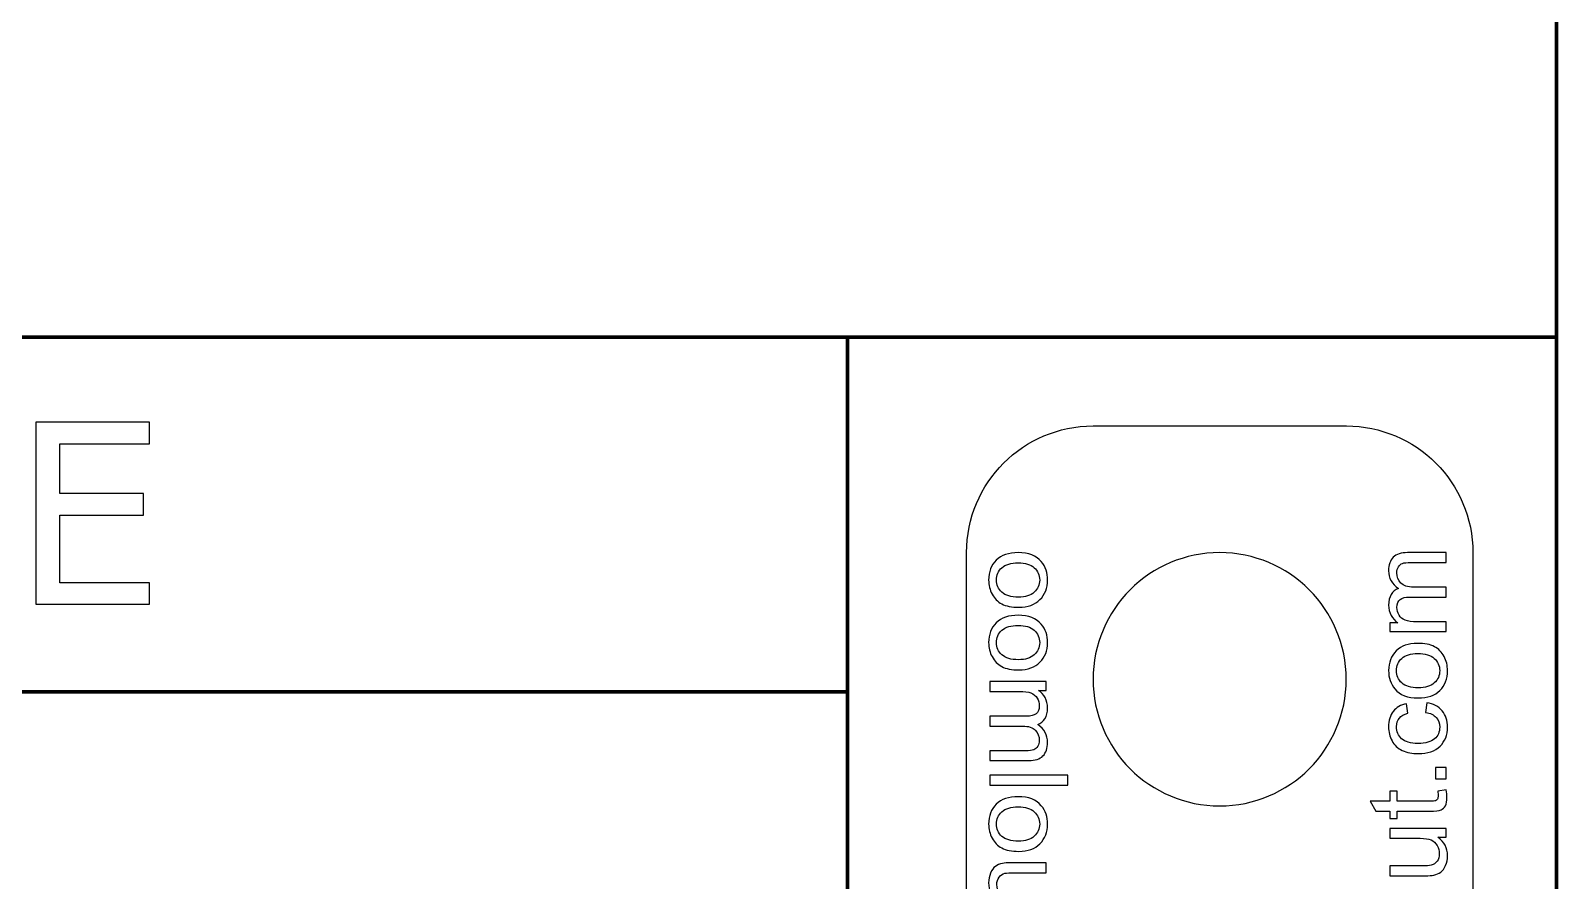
# Model space of a CAD drawing. Header units: centimetres. Extents: x -14.3 to 14.3, y -10 to 9.9.
# Drawn here: x 9.995 to 14.3, y -7.532 to -5.135 of the extents above; entities that cross this region are included whole.
import ezdxf

# ---------------------------------------------------------------- set-up
doc = ezdxf.new("R2010")
doc.units = ezdxf.units.CM
doc.header["$MEASUREMENT"] = 0
doc.layers.add('Layer 1', color=7, linetype='Continuous')

msp = doc.modelspace()

# ---------------------------------------------------------------- linework, layer by layer
at = {"layer": 'Layer 1', "color": 250, "lineweight": 70}
for points, knots in [([(-14.3, -9), (-14.3, -9), (-14.3, 8.9), (-14.3, 8.9), (-14.3, 8.9), (-14.3, 9.45219), (-13.85219, 9.9), (-13.3, 9.9), (-13.3, 9.9), (-13.3, 9.9), (13.3, 9.9), (13.3, 9.9), (13.3, 9.9), (13.85219, 9.9), (14.3, 9.45219), (14.3, 8.9), (14.3, 8.9), (14.3, 8.9), (14.3, -9), (14.3, -9), (14.3, -9), (14.3, -9.55219), (13.85219, -10), (13.3, -10), (13.3, -10), (13.3, -10), (-13.3, -10), (-13.3, -10), (-13.3, -10), (-13.85219, -10), (-14.3, -9.55219), (-14.3, -9)], [0, 0, 0, 0, 0.125, 0.125, 0.125, 0.125, 0.25, 0.25, 0.25, 0.25, 0.375, 0.375, 0.375, 0.375, 0.5, 0.5, 0.5, 0.5, 0.625, 0.625, 0.625, 0.625, 0.75, 0.75, 0.75, 0.75, 0.875, 0.875, 0.875, 0.875, 1, 1, 1, 1]), ([(2.3, -7), (2.3, -7), (2.3, -7), (2.3, -7), (2.3, -7), (2.3, -6.44781), (2.74781, -6), (3.3, -6), (3.3, -6), (3.3, -6), (12.3, -6), (12.3, -6), (12.3, -6), (12.3, -6), (12.3, -6), (12.3, -6), (12.3, -6), (12.3, -6), (12.3, -7), (12.3, -7), (12.3, -7), (12.3, -7), (3.3, -7), (3.3, -7), (3.3, -7), (3.3, -7), (2.3, -7), (2.3, -7)], [0, 0, 0, 0, 0.1428571, 0.1428571, 0.1428571, 0.1428571, 0.2857143, 0.2857143, 0.2857143, 0.2857143, 0.4285714, 0.4285714, 0.4285714, 0.4285714, 0.5714286, 0.5714286, 0.5714286, 0.5714286, 0.7142857, 0.7142857, 0.7142857, 0.7142857, 0.8571429, 0.8571429, 0.8571429, 0.8571429, 1, 1, 1, 1]), ([(2.3, -10), (2.3, -10), (2.3, -7), (2.3, -7), (2.3, -7), (2.3, -6.44781), (2.74781, -6), (3.3, -6), (3.3, -6), (3.3, -6), (14.3, -6), (14.3, -6), (14.3, -6), (14.3, -6), (14.3, -7), (14.3, -7), (14.3, -7), (14.3, -7), (14.3, -9), (14.3, -9), (14.3, -9), (14.3, -9.55219), (13.85219, -10), (13.3, -10), (13.3, -10), (13.3, -10), (3.3, -10), (3.3, -10), (3.3, -10), (3.3, -10), (2.3, -10), (2.3, -10)], [0, 0, 0, 0, 0.125, 0.125, 0.125, 0.125, 0.25, 0.25, 0.25, 0.25, 0.375, 0.375, 0.375, 0.375, 0.5, 0.5, 0.5, 0.5, 0.625, 0.625, 0.625, 0.625, 0.75, 0.75, 0.75, 0.75, 0.875, 0.875, 0.875, 0.875, 1, 1, 1, 1])]:
    msp.add_open_spline(points, degree=3, knots=knots, dxfattribs=at)
msp.add_open_spline([(12.3, -6), (12.3, -6), (12.3, -9), (12.3, -9)], degree=3, dxfattribs=at)
at = {"layer": 'Layer 1', "color": 7}
msp.add_open_spline([(10.00972, -6.75254), (10.00972, -6.75254), (10.00972, -6.2396), (10.00972, -6.2396), (10.00972, -6.2396), (10.00972, -6.2396), (10.33051, -6.2396), (10.33051, -6.2396), (10.33051, -6.2396), (10.33051, -6.2396), (10.33051, -6.30028), (10.33051, -6.30028), (10.33051, -6.30028), (10.33051, -6.30028), (10.07792, -6.30028), (10.07792, -6.30028), (10.07792, -6.30028), (10.07792, -6.30028), (10.07792, -6.4408), (10.07792, -6.4408), (10.07792, -6.4408), (10.07792, -6.4408), (10.31334, -6.4408), (10.31334, -6.4408), (10.31334, -6.4408), (10.31334, -6.4408), (10.31334, -6.50148), (10.31334, -6.50148), (10.31334, -6.50148), (10.31334, -6.50148), (10.07792, -6.50148), (10.07792, -6.50148), (10.07792, -6.50148), (10.07792, -6.50148), (10.07792, -6.69186), (10.07792, -6.69186), (10.07792, -6.69186), (10.07792, -6.69186), (10.33051, -6.69186), (10.33051, -6.69186), (10.33051, -6.69186), (10.33051, -6.69186), (10.33051, -6.75254), (10.33051, -6.75254), (10.33051, -6.75254), (10.33051, -6.75254), (10.00972, -6.75254), (10.00972, -6.75254)], degree=3, knots=[0, 0, 0, 0, 0.0833333, 0.0833333, 0.0833333, 0.0833333, 0.1666667, 0.1666667, 0.1666667, 0.1666667, 0.25, 0.25, 0.25, 0.25, 0.3333333, 0.3333333, 0.3333333, 0.3333333, 0.4166667, 0.4166667, 0.4166667, 0.4166667, 0.5, 0.5, 0.5, 0.5, 0.5833333, 0.5833333, 0.5833333, 0.5833333, 0.6666667, 0.6666667, 0.6666667, 0.6666667, 0.75, 0.75, 0.75, 0.75, 0.8333333, 0.8333333, 0.8333333, 0.8333333, 0.9166667, 0.9166667, 0.9166667, 0.9166667, 1, 1, 1, 1], dxfattribs=at)
at = {"layer": 'Layer 1', "color": 250}
for points, knots in [([(12.63571, -8.39286), (12.63571, -8.59), (12.79571, -8.75), (12.99286, -8.75), (12.99286, -8.75), (12.99286, -8.75), (13.70714, -8.75), (13.70714, -8.75), (13.70714, -8.75), (13.90429, -8.75), (14.06429, -8.59), (14.06429, -8.39286), (14.06429, -8.39286), (14.06429, -8.39286), (14.06429, -6.60715), (14.06429, -6.60715), (14.06429, -6.60715), (14.06429, -6.41001), (13.90429, -6.25), (13.70714, -6.25), (13.70714, -6.25), (13.70714, -6.25), (12.99286, -6.25), (12.99286, -6.25), (12.99286, -6.25), (12.79571, -6.25), (12.63571, -6.41001), (12.63571, -6.60715), (12.63571, -6.60715), (12.63571, -6.60715), (12.63571, -8.39286), (12.63571, -8.39286)], [0, 0, 0, 0, 0.125, 0.125, 0.125, 0.125, 0.25, 0.25, 0.25, 0.25, 0.375, 0.375, 0.375, 0.375, 0.5, 0.5, 0.5, 0.5, 0.625, 0.625, 0.625, 0.625, 0.75, 0.75, 0.75, 0.75, 0.875, 0.875, 0.875, 0.875, 1, 1, 1, 1]), ([(12.69799, -6.68438), (12.69799, -6.66135), (12.70514, -6.64255), (12.71942, -6.62835), (12.71942, -6.62835), (12.7337, -6.61416), (12.75438, -6.60715), (12.78125, -6.60715), (12.78125, -6.60715), (12.81071, -6.60715), (12.83247, -6.61566), (12.84665, -6.63259), (12.84665, -6.63259), (12.85844, -6.64674), (12.86428, -6.66404), (12.86428, -6.68438), (12.86428, -6.68438), (12.86428, -6.70699), (12.85719, -6.72539), (12.84286, -6.73974), (12.84286, -6.73974), (12.82852, -6.75409), (12.80875, -6.76116), (12.78348, -6.76116), (12.78348, -6.76116), (12.76301, -6.76116), (12.74678, -6.75814), (12.73504, -6.75179), (12.73504, -6.75179), (12.72331, -6.74544), (12.7143, -6.73624), (12.70781, -6.72411), (12.70781, -6.72411), (12.70132, -6.71198), (12.69799, -6.69873), (12.69799, -6.68438)], [0, 0, 0, 0, 0.1111111, 0.1111111, 0.1111111, 0.1111111, 0.2222222, 0.2222222, 0.2222222, 0.2222222, 0.3333333, 0.3333333, 0.3333333, 0.3333333, 0.4444444, 0.4444444, 0.4444444, 0.4444444, 0.5555556, 0.5555556, 0.5555556, 0.5555556, 0.6666667, 0.6666667, 0.6666667, 0.6666667, 0.7777778, 0.7777778, 0.7777778, 0.7777778, 0.8888889, 0.8888889, 0.8888889, 0.8888889, 1, 1, 1, 1]), ([(12.99263, -6.96429), (12.99263, -6.76715), (13.15263, -6.60715), (13.34978, -6.60715), (13.34978, -6.60715), (13.54692, -6.60715), (13.70692, -6.76715), (13.70692, -6.96429), (13.70692, -6.96429), (13.70692, -7.16143), (13.54692, -7.32143), (13.34978, -7.32143), (13.34978, -7.32143), (13.15263, -7.32143), (12.99263, -7.16143), (12.99263, -6.96429)], [0, 0, 0, 0, 0.25, 0.25, 0.25, 0.25, 0.5, 0.5, 0.5, 0.5, 0.75, 0.75, 0.75, 0.75, 1, 1, 1, 1]), ([(13.82634, -6.75514), (13.82634, -6.74295), (13.82881, -6.73302), (13.83371, -6.72523), (13.83371, -6.72523), (13.8386, -6.71743), (13.84545, -6.71191), (13.85424, -6.70871), (13.85424, -6.70871), (13.83567, -6.6957), (13.82634, -6.6789), (13.82634, -6.65804), (13.82634, -6.65804), (13.82634, -6.64173), (13.83077, -6.62909), (13.83951, -6.62032), (13.83951, -6.62032), (13.84825, -6.61154), (13.86174, -6.60715), (13.87991, -6.60715), (13.87991, -6.60715), (13.87991, -6.60715), (13.98906, -6.60715), (13.98906, -6.60715), (13.98906, -6.60715), (13.98906, -6.60715), (13.98906, -6.63483), (13.98906, -6.63483), (13.98906, -6.63483), (13.98906, -6.63483), (13.88884, -6.63483), (13.88884, -6.63483), (13.88884, -6.63483), (13.87805, -6.63483), (13.87037, -6.6357), (13.86563, -6.6375), (13.86563, -6.6375), (13.86088, -6.63931), (13.85692, -6.64258), (13.85402, -6.64732), (13.85402, -6.64732), (13.85112, -6.65208), (13.84978, -6.65767), (13.84978, -6.66407), (13.84978, -6.66407), (13.84978, -6.67563), (13.8535, -6.68522), (13.86094, -6.69286), (13.86094, -6.69286), (13.86838, -6.7005), (13.88027, -6.70447), (13.89665, -6.70447), (13.89665, -6.70447), (13.89665, -6.70447), (13.98906, -6.70447), (13.98906, -6.70447), (13.98906, -6.70447), (13.98906, -6.70447), (13.98906, -6.73237), (13.98906, -6.73237), (13.98906, -6.73237), (13.98906, -6.73237), (13.88572, -6.73237), (13.88572, -6.73237), (13.88572, -6.73237), (13.87373, -6.73237), (13.8647, -6.73452), (13.85871, -6.73907), (13.85871, -6.73907), (13.85272, -6.74361), (13.84978, -6.75106), (13.84978, -6.76139), (13.84978, -6.76139), (13.84978, -6.76924), (13.85181, -6.7766), (13.8558, -6.78326), (13.8558, -6.78326), (13.8598, -6.78992), (13.86553, -6.79456), (13.87322, -6.79755), (13.87322, -6.79755), (13.88091, -6.80054), (13.89199, -6.80224), (13.90647, -6.80224), (13.90647, -6.80224), (13.90647, -6.80224), (13.98906, -6.80224), (13.98906, -6.80224), (13.98906, -6.80224), (13.98906, -6.80224), (13.98906, -6.82992), (13.98906, -6.82992), (13.98906, -6.82992), (13.98906, -6.82992), (13.82991, -6.82992), (13.82991, -6.82992), (13.82991, -6.82992), (13.82991, -6.82992), (13.82991, -6.80514), (13.82991, -6.80514), (13.82991, -6.80514), (13.82991, -6.80514), (13.85223, -6.80514), (13.85223, -6.80514), (13.85223, -6.80514), (13.84444, -6.79998), (13.83823, -6.79295), (13.83348, -6.78438), (13.83348, -6.78438), (13.82874, -6.77581), (13.82634, -6.76608), (13.82634, -6.75514)], [0, 0, 0, 0, 0.0357143, 0.0357143, 0.0357143, 0.0357143, 0.0714286, 0.0714286, 0.0714286, 0.0714286, 0.1071429, 0.1071429, 0.1071429, 0.1071429, 0.1428571, 0.1428571, 0.1428571, 0.1428571, 0.1785714, 0.1785714, 0.1785714, 0.1785714, 0.2142857, 0.2142857, 0.2142857, 0.2142857, 0.25, 0.25, 0.25, 0.25, 0.2857143, 0.2857143, 0.2857143, 0.2857143, 0.3214286, 0.3214286, 0.3214286, 0.3214286, 0.3571429, 0.3571429, 0.3571429, 0.3571429, 0.3928571, 0.3928571, 0.3928571, 0.3928571, 0.4285714, 0.4285714, 0.4285714, 0.4285714, 0.4642857, 0.4642857, 0.4642857, 0.4642857, 0.5, 0.5, 0.5, 0.5, 0.5357143, 0.5357143, 0.5357143, 0.5357143, 0.5714286, 0.5714286, 0.5714286, 0.5714286, 0.6071429, 0.6071429, 0.6071429, 0.6071429, 0.6428571, 0.6428571, 0.6428571, 0.6428571, 0.6785714, 0.6785714, 0.6785714, 0.6785714, 0.7142857, 0.7142857, 0.7142857, 0.7142857, 0.75, 0.75, 0.75, 0.75, 0.7857143, 0.7857143, 0.7857143, 0.7857143, 0.8214286, 0.8214286, 0.8214286, 0.8214286, 0.8571429, 0.8571429, 0.8571429, 0.8571429, 0.8928571, 0.8928571, 0.8928571, 0.8928571, 0.9285714, 0.9285714, 0.9285714, 0.9285714, 0.9642857, 0.9642857, 0.9642857, 0.9642857, 1, 1, 1, 1]), ([(12.72009, -6.68438), (12.72009, -6.69822), (12.7253, -6.70957), (12.73549, -6.71876), (12.73549, -6.71876), (12.74568, -6.72794), (12.76127, -6.73259), (12.78214, -6.73259), (12.78214, -6.73259), (12.80182, -6.73259), (12.81665, -6.728), (12.82679, -6.71876), (12.82679, -6.71876), (12.83692, -6.70951), (12.84196, -6.69811), (12.84196, -6.68438), (12.84196, -6.68438), (12.84196, -6.67044), (12.83687, -6.65875), (12.82679, -6.64956), (12.82679, -6.64956), (12.8167, -6.64037), (12.80162, -6.63572), (12.78125, -6.63572), (12.78125, -6.63572), (12.76088, -6.63572), (12.74563, -6.64037), (12.73549, -6.64956), (12.73549, -6.64956), (12.72535, -6.65875), (12.72009, -6.67044), (12.72009, -6.68438)], [0, 0, 0, 0, 0.125, 0.125, 0.125, 0.125, 0.25, 0.25, 0.25, 0.25, 0.375, 0.375, 0.375, 0.375, 0.5, 0.5, 0.5, 0.5, 0.625, 0.625, 0.625, 0.625, 0.75, 0.75, 0.75, 0.75, 0.875, 0.875, 0.875, 0.875, 1, 1, 1, 1]), ([(12.69799, -6.86094), (12.69799, -6.83792), (12.70514, -6.81911), (12.71942, -6.80491), (12.71942, -6.80491), (12.7337, -6.79072), (12.75438, -6.78371), (12.78125, -6.78371), (12.78125, -6.78371), (12.81071, -6.78371), (12.83247, -6.79222), (12.84665, -6.80916), (12.84665, -6.80916), (12.85844, -6.8233), (12.86428, -6.8406), (12.86428, -6.86094), (12.86428, -6.86094), (12.86428, -6.88355), (12.85719, -6.90195), (12.84286, -6.9163), (12.84286, -6.9163), (12.82852, -6.93065), (12.80875, -6.93773), (12.78348, -6.93773), (12.78348, -6.93773), (12.76301, -6.93773), (12.74678, -6.9347), (12.73504, -6.92835), (12.73504, -6.92835), (12.72331, -6.922), (12.7143, -6.91258), (12.70781, -6.90045), (12.70781, -6.90045), (12.70132, -6.88832), (12.69799, -6.8753), (12.69799, -6.86094)], [0, 0, 0, 0, 0.1111111, 0.1111111, 0.1111111, 0.1111111, 0.2222222, 0.2222222, 0.2222222, 0.2222222, 0.3333333, 0.3333333, 0.3333333, 0.3333333, 0.4444444, 0.4444444, 0.4444444, 0.4444444, 0.5555556, 0.5555556, 0.5555556, 0.5555556, 0.6666667, 0.6666667, 0.6666667, 0.6666667, 0.7777778, 0.7777778, 0.7777778, 0.7777778, 0.8888889, 0.8888889, 0.8888889, 0.8888889, 1, 1, 1, 1]), ([(12.72009, -6.86094), (12.72009, -6.87478), (12.7253, -6.88613), (12.73549, -6.89532), (12.73549, -6.89532), (12.74568, -6.90451), (12.76127, -6.90916), (12.78214, -6.90916), (12.78214, -6.90916), (12.80182, -6.90916), (12.81665, -6.90456), (12.82679, -6.89532), (12.82679, -6.89532), (12.83692, -6.88608), (12.84196, -6.87467), (12.84196, -6.86094), (12.84196, -6.86094), (12.84196, -6.847), (12.83687, -6.83531), (12.82679, -6.82612), (12.82679, -6.82612), (12.8167, -6.81693), (12.80162, -6.81228), (12.78125, -6.81228), (12.78125, -6.81228), (12.76088, -6.81228), (12.74563, -6.81693), (12.73549, -6.82612), (12.73549, -6.82612), (12.72535, -6.83531), (12.72009, -6.847), (12.72009, -6.86094)], [0, 0, 0, 0, 0.125, 0.125, 0.125, 0.125, 0.25, 0.25, 0.25, 0.25, 0.375, 0.375, 0.375, 0.375, 0.5, 0.5, 0.5, 0.5, 0.625, 0.625, 0.625, 0.625, 0.75, 0.75, 0.75, 0.75, 0.875, 0.875, 0.875, 0.875, 1, 1, 1, 1]), ([(13.82634, -6.93974), (13.82634, -6.91712), (13.83366, -6.89873), (13.84799, -6.88438), (13.84799, -6.88438), (13.86232, -6.87003), (13.8821, -6.86295), (13.90737, -6.86295), (13.90737, -6.86295), (13.92784, -6.86295), (13.94385, -6.86598), (13.95558, -6.87233), (13.95558, -6.87233), (13.96732, -6.87868), (13.97655, -6.88787), (13.98304, -6.90001), (13.98304, -6.90001), (13.98953, -6.91214), (13.99263, -6.92538), (13.99263, -6.93974), (13.99263, -6.93974), (13.99264, -6.96276), (13.98549, -6.98157), (13.97121, -6.99576), (13.97121, -6.99576), (13.95693, -7.00996), (13.93646, -7.01697), (13.9096, -7.01697), (13.9096, -7.01697), (13.88014, -7.01697), (13.85816, -7.00846), (13.84397, -6.99152), (13.84397, -6.99152), (13.83219, -6.97738), (13.82634, -6.96008), (13.82634, -6.93974)], [0, 0, 0, 0, 0.1111111, 0.1111111, 0.1111111, 0.1111111, 0.2222222, 0.2222222, 0.2222222, 0.2222222, 0.3333333, 0.3333333, 0.3333333, 0.3333333, 0.4444444, 0.4444444, 0.4444444, 0.4444444, 0.5555556, 0.5555556, 0.5555556, 0.5555556, 0.6666667, 0.6666667, 0.6666667, 0.6666667, 0.7777778, 0.7777778, 0.7777778, 0.7777778, 0.8888889, 0.8888889, 0.8888889, 0.8888889, 1, 1, 1, 1]), ([(13.84866, -6.93974), (13.84866, -6.95367), (13.85375, -6.96537), (13.86384, -6.97456), (13.86384, -6.97456), (13.87393, -6.98375), (13.88923, -6.9884), (13.9096, -6.9884), (13.9096, -6.9884), (13.92997, -6.9884), (13.94522, -6.98375), (13.95536, -6.97456), (13.95536, -6.97456), (13.9655, -6.96537), (13.97054, -6.95367), (13.97054, -6.93974), (13.97054, -6.93974), (13.97054, -6.9259), (13.96532, -6.91455), (13.95514, -6.90536), (13.95514, -6.90536), (13.94495, -6.89617), (13.92958, -6.89152), (13.90871, -6.89152), (13.90871, -6.89152), (13.88903, -6.89152), (13.87398, -6.89612), (13.86384, -6.90536), (13.86384, -6.90536), (13.8537, -6.9146), (13.84866, -6.92601), (13.84866, -6.93974)], [0, 0, 0, 0, 0.125, 0.125, 0.125, 0.125, 0.25, 0.25, 0.25, 0.25, 0.375, 0.375, 0.375, 0.375, 0.5, 0.5, 0.5, 0.5, 0.625, 0.625, 0.625, 0.625, 0.75, 0.75, 0.75, 0.75, 0.875, 0.875, 0.875, 0.875, 1, 1, 1, 1]), ([(12.70156, -7.19353), (12.70156, -7.19353), (12.70156, -7.16585), (12.70156, -7.16585), (12.70156, -7.16585), (12.70156, -7.16585), (12.80178, -7.16585), (12.80178, -7.16585), (12.80178, -7.16585), (12.81257, -7.16585), (12.82048, -7.16498), (12.82522, -7.16317), (12.82522, -7.16317), (12.82997, -7.16137), (12.83371, -7.15788), (12.83661, -7.15313), (12.83661, -7.15313), (12.8395, -7.14838), (12.84085, -7.14301), (12.84085, -7.13661), (12.84085, -7.13661), (12.84085, -7.12505), (12.83713, -7.11546), (12.82969, -7.10782), (12.82969, -7.10782), (12.82225, -7.10018), (12.81035, -7.09621), (12.79397, -7.09621), (12.79397, -7.09621), (12.79397, -7.09621), (12.70156, -7.09621), (12.70156, -7.09621), (12.70156, -7.09621), (12.70156, -7.09621), (12.70156, -7.06831), (12.70156, -7.06831), (12.70156, -7.06831), (12.70156, -7.06831), (12.80491, -7.06831), (12.80491, -7.06831), (12.80491, -7.06831), (12.81689, -7.06831), (12.82593, -7.06616), (12.83192, -7.06161), (12.83192, -7.06161), (12.83791, -7.05707), (12.84085, -7.04961), (12.84085, -7.03929), (12.84085, -7.03929), (12.84085, -7.03144), (12.83904, -7.02407), (12.83504, -7.01742), (12.83504, -7.01742), (12.83105, -7.01076), (12.8251, -7.0059), (12.81741, -7.00291), (12.81741, -7.00291), (12.80972, -6.99991), (12.79863, -6.99844), (12.78415, -6.99844), (12.78415, -6.99844), (12.78415, -6.99844), (12.70156, -6.99844), (12.70156, -6.99844), (12.70156, -6.99844), (12.70156, -6.99844), (12.70156, -6.97054), (12.70156, -6.97054), (12.70156, -6.97054), (12.70156, -6.97054), (12.86071, -6.97054), (12.86071, -6.97054), (12.86071, -6.97054), (12.86071, -6.97054), (12.86071, -6.99554), (12.86071, -6.99554), (12.86071, -6.99554), (12.86071, -6.99554), (12.83839, -6.99554), (12.83839, -6.99554), (12.83839, -6.99554), (12.84618, -7.0007), (12.8524, -7.00751), (12.85714, -7.01608), (12.85714, -7.01608), (12.86189, -7.02465), (12.86428, -7.0346), (12.86428, -7.04554), (12.86428, -7.04554), (12.86428, -7.05772), (12.86181, -7.06765), (12.85692, -7.07545), (12.85692, -7.07545), (12.85202, -7.08325), (12.84517, -7.08877), (12.83638, -7.09197), (12.83638, -7.09197), (12.85496, -7.10498), (12.86428, -7.12178), (12.86428, -7.14264), (12.86428, -7.14264), (12.86428, -7.15895), (12.85985, -7.17159), (12.85111, -7.18036), (12.85111, -7.18036), (12.84238, -7.18914), (12.82911, -7.19353), (12.81094, -7.19353), (12.81094, -7.19353), (12.81094, -7.19353), (12.70156, -7.19353), (12.70156, -7.19353)], [0, 0, 0, 0, 0.0357143, 0.0357143, 0.0357143, 0.0357143, 0.0714286, 0.0714286, 0.0714286, 0.0714286, 0.1071429, 0.1071429, 0.1071429, 0.1071429, 0.1428571, 0.1428571, 0.1428571, 0.1428571, 0.1785714, 0.1785714, 0.1785714, 0.1785714, 0.2142857, 0.2142857, 0.2142857, 0.2142857, 0.25, 0.25, 0.25, 0.25, 0.2857143, 0.2857143, 0.2857143, 0.2857143, 0.3214286, 0.3214286, 0.3214286, 0.3214286, 0.3571429, 0.3571429, 0.3571429, 0.3571429, 0.3928571, 0.3928571, 0.3928571, 0.3928571, 0.4285714, 0.4285714, 0.4285714, 0.4285714, 0.4642857, 0.4642857, 0.4642857, 0.4642857, 0.5, 0.5, 0.5, 0.5, 0.5357143, 0.5357143, 0.5357143, 0.5357143, 0.5714286, 0.5714286, 0.5714286, 0.5714286, 0.6071429, 0.6071429, 0.6071429, 0.6071429, 0.6428571, 0.6428571, 0.6428571, 0.6428571, 0.6785714, 0.6785714, 0.6785714, 0.6785714, 0.7142857, 0.7142857, 0.7142857, 0.7142857, 0.75, 0.75, 0.75, 0.75, 0.7857143, 0.7857143, 0.7857143, 0.7857143, 0.8214286, 0.8214286, 0.8214286, 0.8214286, 0.8571429, 0.8571429, 0.8571429, 0.8571429, 0.8928571, 0.8928571, 0.8928571, 0.8928571, 0.9285714, 0.9285714, 0.9285714, 0.9285714, 0.9642857, 0.9642857, 0.9642857, 0.9642857, 1, 1, 1, 1]), ([(13.82634, -7.09867), (13.82634, -7.0808), (13.83077, -7.06627), (13.83951, -7.05491), (13.83951, -7.05491), (13.84825, -7.04356), (13.86071, -7.03624), (13.87679, -7.03304), (13.87679, -7.03304), (13.87679, -7.03304), (13.88081, -7.06005), (13.88081, -7.06005), (13.88081, -7.06005), (13.87012, -7.06263), (13.86209, -7.06733), (13.8567, -7.07389), (13.8567, -7.07389), (13.8513, -7.08045), (13.84866, -7.08826), (13.84866, -7.09755), (13.84866, -7.09755), (13.84866, -7.11159), (13.85343, -7.12315), (13.86317, -7.13192), (13.86317, -7.13192), (13.87291, -7.1407), (13.8883, -7.14509), (13.90938, -7.14509), (13.90938, -7.14509), (13.93075, -7.14509), (13.94634, -7.14084), (13.95603, -7.13237), (13.95603, -7.13237), (13.96572, -7.1239), (13.97054, -7.11274), (13.97054, -7.09911), (13.97054, -7.09911), (13.97054, -7.08817), (13.96721, -7.07921), (13.96072, -7.07188), (13.96072, -7.07188), (13.95422, -7.06455), (13.94429, -7.05978), (13.93081, -7.05782), (13.93081, -7.05782), (13.93081, -7.05782), (13.93415, -7.03036), (13.93415, -7.03036), (13.93415, -7.03036), (13.95243, -7.03335), (13.9669, -7.04101), (13.97723, -7.05335), (13.97723, -7.05335), (13.98757, -7.06569), (13.99263, -7.08092), (13.99263, -7.09889), (13.99263, -7.09889), (13.99264, -7.1214), (13.98566, -7.13945), (13.97143, -7.15313), (13.97143, -7.15313), (13.9572, -7.16681), (13.93661, -7.17366), (13.91005, -7.17366), (13.91005, -7.17366), (13.89287, -7.17366), (13.87784, -7.17085), (13.86496, -7.16496), (13.86496, -7.16496), (13.85207, -7.15908), (13.8426, -7.14998), (13.83616, -7.13795), (13.83616, -7.13795), (13.82972, -7.12592), (13.82634, -7.11281), (13.82634, -7.09867)], [0, 0, 0, 0, 0.0526316, 0.0526316, 0.0526316, 0.0526316, 0.1052632, 0.1052632, 0.1052632, 0.1052632, 0.1578947, 0.1578947, 0.1578947, 0.1578947, 0.2105263, 0.2105263, 0.2105263, 0.2105263, 0.2631579, 0.2631579, 0.2631579, 0.2631579, 0.3157895, 0.3157895, 0.3157895, 0.3157895, 0.3684211, 0.3684211, 0.3684211, 0.3684211, 0.4210526, 0.4210526, 0.4210526, 0.4210526, 0.4736842, 0.4736842, 0.4736842, 0.4736842, 0.5263158, 0.5263158, 0.5263158, 0.5263158, 0.5789474, 0.5789474, 0.5789474, 0.5789474, 0.6315789, 0.6315789, 0.6315789, 0.6315789, 0.6842105, 0.6842105, 0.6842105, 0.6842105, 0.7368421, 0.7368421, 0.7368421, 0.7368421, 0.7894737, 0.7894737, 0.7894737, 0.7894737, 0.8421053, 0.8421053, 0.8421053, 0.8421053, 0.8947368, 0.8947368, 0.8947368, 0.8947368, 0.9473684, 0.9473684, 0.9473684, 0.9473684, 1, 1, 1, 1]), ([(13.95826, -7.24532), (13.95826, -7.24532), (13.95826, -7.2134), (13.95826, -7.2134), (13.95826, -7.2134), (13.95826, -7.2134), (13.98906, -7.2134), (13.98906, -7.2134), (13.98906, -7.2134), (13.98906, -7.2134), (13.98906, -7.24532), (13.98906, -7.24532), (13.98906, -7.24532), (13.98906, -7.24532), (13.95826, -7.24532), (13.95826, -7.24532)], [0, 0, 0, 0, 0.25, 0.25, 0.25, 0.25, 0.5, 0.5, 0.5, 0.5, 0.75, 0.75, 0.75, 0.75, 1, 1, 1, 1]), ([(12.70156, -7.2625), (12.70156, -7.2625), (12.70156, -7.2346), (12.70156, -7.2346), (12.70156, -7.2346), (12.70156, -7.2346), (12.9212, -7.2346), (12.9212, -7.2346), (12.9212, -7.2346), (12.9212, -7.2346), (12.9212, -7.2625), (12.9212, -7.2625), (12.9212, -7.2625), (12.9212, -7.2625), (12.70156, -7.2625), (12.70156, -7.2625)], [0, 0, 0, 0, 0.25, 0.25, 0.25, 0.25, 0.5, 0.5, 0.5, 0.5, 0.75, 0.75, 0.75, 0.75, 1, 1, 1, 1]), ([(12.69799, -7.37255), (12.69799, -7.34952), (12.70514, -7.33094), (12.71942, -7.31675), (12.71942, -7.31675), (12.7337, -7.30255), (12.75438, -7.29532), (12.78125, -7.29532), (12.78125, -7.29532), (12.81071, -7.29532), (12.83247, -7.30383), (12.84665, -7.32076), (12.84665, -7.32076), (12.85844, -7.33491), (12.86428, -7.35221), (12.86428, -7.37255), (12.86428, -7.37255), (12.86428, -7.39516), (12.85719, -7.41355), (12.84286, -7.42791), (12.84286, -7.42791), (12.82852, -7.44226), (12.80875, -7.44956), (12.78348, -7.44956), (12.78348, -7.44956), (12.76301, -7.44956), (12.74678, -7.44631), (12.73504, -7.43996), (12.73504, -7.43996), (12.72331, -7.43361), (12.7143, -7.42441), (12.70781, -7.41228), (12.70781, -7.41228), (12.70132, -7.40015), (12.69799, -7.3869), (12.69799, -7.37255)], [0, 0, 0, 0, 0.1111111, 0.1111111, 0.1111111, 0.1111111, 0.2222222, 0.2222222, 0.2222222, 0.2222222, 0.3333333, 0.3333333, 0.3333333, 0.3333333, 0.4444444, 0.4444444, 0.4444444, 0.4444444, 0.5555556, 0.5555556, 0.5555556, 0.5555556, 0.6666667, 0.6666667, 0.6666667, 0.6666667, 0.7777778, 0.7777778, 0.7777778, 0.7777778, 0.8888889, 0.8888889, 0.8888889, 0.8888889, 1, 1, 1, 1]), ([(13.77433, -7.30826), (13.77433, -7.30826), (13.82991, -7.30826), (13.82991, -7.30826), (13.82991, -7.30826), (13.82991, -7.30826), (13.82991, -7.28014), (13.82991, -7.28014), (13.82991, -7.28014), (13.82991, -7.28014), (13.85089, -7.28014), (13.85089, -7.28014), (13.85089, -7.28014), (13.85089, -7.28014), (13.85089, -7.30826), (13.85089, -7.30826), (13.85089, -7.30826), (13.85089, -7.30826), (13.94398, -7.30826), (13.94398, -7.30826), (13.94398, -7.30826), (13.95166, -7.30826), (13.95673, -7.30768), (13.95893, -7.3067), (13.95893, -7.3067), (13.96113, -7.30572), (13.96276, -7.30423), (13.96406, -7.30201), (13.96406, -7.30201), (13.96536, -7.29979), (13.96607, -7.29654), (13.96607, -7.29241), (13.96607, -7.29241), (13.96607, -7.28932), (13.96566, -7.2852), (13.96496, -7.28014), (13.96496, -7.28014), (13.96496, -7.28014), (13.98884, -7.27612), (13.98884, -7.27612), (13.98884, -7.27612), (13.99044, -7.28397), (13.99107, -7.29113), (13.99107, -7.29733), (13.99107, -7.29733), (13.99107, -7.30744), (13.9897, -7.31519), (13.98661, -7.32076), (13.98661, -7.32076), (13.98351, -7.32634), (13.97938, -7.33032), (13.97433, -7.33259), (13.97433, -7.33259), (13.96929, -7.33486), (13.95859, -7.33594), (13.94241, -7.33594), (13.94241, -7.33594), (13.94241, -7.33594), (13.85089, -7.33594), (13.85089, -7.33594), (13.85089, -7.33594), (13.85089, -7.33594), (13.85089, -7.35648), (13.85089, -7.35648), (13.85089, -7.35648), (13.85089, -7.35648), (13.82991, -7.35648), (13.82991, -7.35648), (13.82991, -7.35648), (13.82991, -7.35648), (13.82991, -7.33594), (13.82991, -7.33594), (13.82991, -7.33594), (13.82991, -7.33594), (13.79063, -7.33594), (13.79063, -7.33594), (13.79063, -7.33594), (13.79063, -7.33594), (13.77433, -7.30826), (13.77433, -7.30826)], [0, 0, 0, 0, 0.05, 0.05, 0.05, 0.05, 0.1, 0.1, 0.1, 0.1, 0.15, 0.15, 0.15, 0.15, 0.2, 0.2, 0.2, 0.2, 0.25, 0.25, 0.25, 0.25, 0.3, 0.3, 0.3, 0.3, 0.35, 0.35, 0.35, 0.35, 0.4, 0.4, 0.4, 0.4, 0.45, 0.45, 0.45, 0.45, 0.5, 0.5, 0.5, 0.5, 0.55, 0.55, 0.55, 0.55, 0.6, 0.6, 0.6, 0.6, 0.65, 0.65, 0.65, 0.65, 0.7, 0.7, 0.7, 0.7, 0.75, 0.75, 0.75, 0.75, 0.8, 0.8, 0.8, 0.8, 0.85, 0.85, 0.85, 0.85, 0.9, 0.9, 0.9, 0.9, 0.95, 0.95, 0.95, 0.95, 1, 1, 1, 1]), ([(12.72009, -7.37255), (12.72009, -7.38638), (12.7253, -7.39796), (12.73549, -7.40715), (12.73549, -7.40715), (12.74568, -7.41634), (12.76127, -7.42076), (12.78214, -7.42076), (12.78214, -7.42076), (12.80182, -7.42076), (12.81665, -7.41616), (12.82679, -7.40692), (12.82679, -7.40692), (12.83692, -7.39768), (12.84196, -7.38628), (12.84196, -7.37255), (12.84196, -7.37255), (12.84196, -7.35861), (12.83687, -7.34714), (12.82679, -7.33795), (12.82679, -7.33795), (12.8167, -7.32876), (12.80162, -7.32411), (12.78125, -7.32411), (12.78125, -7.32411), (12.76088, -7.32411), (12.74563, -7.32876), (12.73549, -7.33795), (12.73549, -7.33795), (12.72535, -7.34714), (12.72009, -7.35861), (12.72009, -7.37255)], [0, 0, 0, 0, 0.125, 0.125, 0.125, 0.125, 0.25, 0.25, 0.25, 0.25, 0.375, 0.375, 0.375, 0.375, 0.5, 0.5, 0.5, 0.5, 0.625, 0.625, 0.625, 0.625, 0.75, 0.75, 0.75, 0.75, 0.875, 0.875, 0.875, 0.875, 1, 1, 1, 1]), ([(13.82991, -7.51831), (13.82991, -7.51831), (13.82991, -7.4904), (13.82991, -7.4904), (13.82991, -7.4904), (13.82991, -7.4904), (13.9183, -7.4904), (13.9183, -7.4904), (13.9183, -7.4904), (13.93239, -7.4904), (13.94176, -7.48976), (13.94665, -7.48862), (13.94665, -7.48862), (13.95375, -7.48687), (13.95935, -7.48314), (13.96339, -7.47746), (13.96339, -7.47746), (13.96744, -7.47178), (13.96942, -7.46484), (13.96942, -7.45648), (13.96942, -7.45648), (13.96942, -7.44811), (13.96732, -7.44037), (13.96317, -7.43304), (13.96317, -7.43304), (13.95903, -7.42571), (13.95335, -7.42046), (13.9462, -7.41741), (13.9462, -7.41741), (13.93906, -7.41437), (13.92876, -7.41273), (13.91518, -7.41273), (13.91518, -7.41273), (13.91518, -7.41273), (13.82991, -7.41273), (13.82991, -7.41273), (13.82991, -7.41273), (13.82991, -7.41273), (13.82991, -7.38483), (13.82991, -7.38483), (13.82991, -7.38483), (13.82991, -7.38483), (13.98906, -7.38483), (13.98906, -7.38483), (13.98906, -7.38483), (13.98906, -7.38483), (13.98906, -7.40983), (13.98906, -7.40983), (13.98906, -7.40983), (13.98906, -7.40983), (13.96563, -7.40983), (13.96563, -7.40983), (13.96563, -7.40983), (13.9836, -7.42263), (13.99263, -7.44007), (13.99263, -7.46206), (13.99263, -7.46206), (13.99264, -7.47176), (13.99087, -7.48088), (13.98728, -7.48929), (13.98728, -7.48929), (13.98368, -7.4977), (13.97911, -7.50396), (13.97366, -7.50804), (13.97366, -7.50804), (13.96822, -7.51212), (13.96168, -7.51487), (13.9538, -7.51652), (13.9538, -7.51652), (13.9485, -7.51766), (13.94006, -7.51831), (13.92857, -7.51831), (13.92857, -7.51831), (13.92857, -7.51831), (13.82991, -7.51831), (13.82991, -7.51831)], [0, 0, 0, 0, 0.0526316, 0.0526316, 0.0526316, 0.0526316, 0.1052632, 0.1052632, 0.1052632, 0.1052632, 0.1578947, 0.1578947, 0.1578947, 0.1578947, 0.2105263, 0.2105263, 0.2105263, 0.2105263, 0.2631579, 0.2631579, 0.2631579, 0.2631579, 0.3157895, 0.3157895, 0.3157895, 0.3157895, 0.3684211, 0.3684211, 0.3684211, 0.3684211, 0.4210526, 0.4210526, 0.4210526, 0.4210526, 0.4736842, 0.4736842, 0.4736842, 0.4736842, 0.5263158, 0.5263158, 0.5263158, 0.5263158, 0.5789474, 0.5789474, 0.5789474, 0.5789474, 0.6315789, 0.6315789, 0.6315789, 0.6315789, 0.6842105, 0.6842105, 0.6842105, 0.6842105, 0.7368421, 0.7368421, 0.7368421, 0.7368421, 0.7894737, 0.7894737, 0.7894737, 0.7894737, 0.8421053, 0.8421053, 0.8421053, 0.8421053, 0.8947368, 0.8947368, 0.8947368, 0.8947368, 0.9473684, 0.9473684, 0.9473684, 0.9473684, 1, 1, 1, 1]), ([(12.69799, -7.53795), (12.69799, -7.52825), (12.69975, -7.51913), (12.70335, -7.51072), (12.70335, -7.51072), (12.70694, -7.5023), (12.71152, -7.49605), (12.71696, -7.49197), (12.71696, -7.49197), (12.72241, -7.48789), (12.72916, -7.48514), (12.73705, -7.48349), (12.73705, -7.48349), (12.74234, -7.48235), (12.75057, -7.4817), (12.76205, -7.4817), (12.76205, -7.4817), (12.76205, -7.4817), (12.86071, -7.4817), (12.86071, -7.4817), (12.86071, -7.4817), (12.86071, -7.4817), (12.86071, -7.5096), (12.86071, -7.5096), (12.86071, -7.5096), (12.86071, -7.5096), (12.77254, -7.5096), (12.77254, -7.5096), (12.77254, -7.5096), (12.75846, -7.5096), (12.74886, -7.51025), (12.74397, -7.51139), (12.74397, -7.51139), (12.73688, -7.51314), (12.73128, -7.51687), (12.72723, -7.52255), (12.72723, -7.52255), (12.72319, -7.52823), (12.7212, -7.53517), (12.7212, -7.54353), (12.7212, -7.54353), (12.7212, -7.5519), (12.72331, -7.55964), (12.72745, -7.56697), (12.72745, -7.56697), (12.7316, -7.5743), (12.73728, -7.57955), (12.74442, -7.58259), (12.74442, -7.58259), (12.75156, -7.58564), (12.76186, -7.58728), (12.77545, -7.58728), (12.77545, -7.58728), (12.77545, -7.58728), (12.86071, -7.58728), (12.86071, -7.58728), (12.86071, -7.58728), (12.86071, -7.58728), (12.86071, -7.61518), (12.86071, -7.61518), (12.86071, -7.61518), (12.86071, -7.61518), (12.70156, -7.61518), (12.70156, -7.61518), (12.70156, -7.61518), (12.70156, -7.61518), (12.70156, -7.59018), (12.70156, -7.59018), (12.70156, -7.59018), (12.70156, -7.59018), (12.725, -7.59018), (12.725, -7.59018), (12.725, -7.59018), (12.70702, -7.57738), (12.69799, -7.55994), (12.69799, -7.53795)], [0, 0, 0, 0, 0.0526316, 0.0526316, 0.0526316, 0.0526316, 0.1052632, 0.1052632, 0.1052632, 0.1052632, 0.1578947, 0.1578947, 0.1578947, 0.1578947, 0.2105263, 0.2105263, 0.2105263, 0.2105263, 0.2631579, 0.2631579, 0.2631579, 0.2631579, 0.3157895, 0.3157895, 0.3157895, 0.3157895, 0.3684211, 0.3684211, 0.3684211, 0.3684211, 0.4210526, 0.4210526, 0.4210526, 0.4210526, 0.4736842, 0.4736842, 0.4736842, 0.4736842, 0.5263158, 0.5263158, 0.5263158, 0.5263158, 0.5789474, 0.5789474, 0.5789474, 0.5789474, 0.6315789, 0.6315789, 0.6315789, 0.6315789, 0.6842105, 0.6842105, 0.6842105, 0.6842105, 0.7368421, 0.7368421, 0.7368421, 0.7368421, 0.7894737, 0.7894737, 0.7894737, 0.7894737, 0.8421053, 0.8421053, 0.8421053, 0.8421053, 0.8947368, 0.8947368, 0.8947368, 0.8947368, 0.9473684, 0.9473684, 0.9473684, 0.9473684, 1, 1, 1, 1])]:
    msp.add_open_spline(points, degree=3, knots=knots, dxfattribs=at)

doc.saveas('drawing.dxf')
